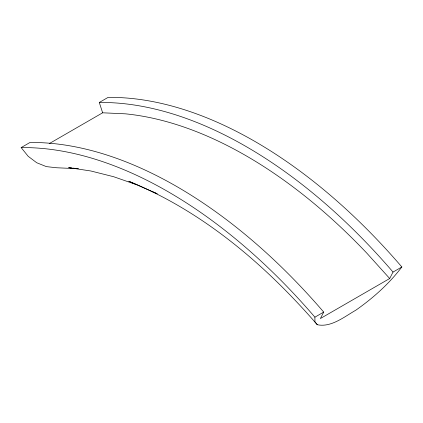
<?xml version="1.0" encoding="UTF-8"?>
<svg xmlns="http://www.w3.org/2000/svg" width="423" height="423" viewBox="0 0 423 423"><rect width="100%" height="100%" fill="white"/><g stroke="black" fill="none" stroke-linecap="round" stroke-linejoin="round"><path stroke-width="0.63" d="M78.165 168.735L56.693 167.762L46.366 166.62L36.701 162.733L28.161 156.283L21.15 147.585L29.964 142.493A457.66 264.232 60 0 1 323.711 312.089L320.364 318.551L389.689 278.524L393.036 272.068L401.85 266.976A457.66 264.232 60 0 0 108.098 97.385L99.289 102.472L102.636 112.798L125.42 113.829A446.334 257.692 60 0 1 366.905 253.245L389.689 278.524M401.85 266.976C389.075 283.849 373.086 298.072 355.812 310.202C344.528 316.626 331.082 327.74 317.266 324.716C265.295 264.777 203.008 211.394 128.841 181.282L157.388 193.845M49.221 143.635L102.636 112.798M21.15 147.585A457.66 264.232 60 0 1 314.902 317.176L323.711 312.089M71.825 167.984L68.653 167.63L90.871 170.992L113.66 176.729L136.883 184.809M73.1 168.121L75.003 168.338M76.907 168.55L78.176 168.692M152.835 191.857L156.33 193.385M317.266 324.716L314.945 321.855L314.902 317.176M99.289 102.472A457.66 264.232 60 0 1 393.036 272.068"/></g></svg>
